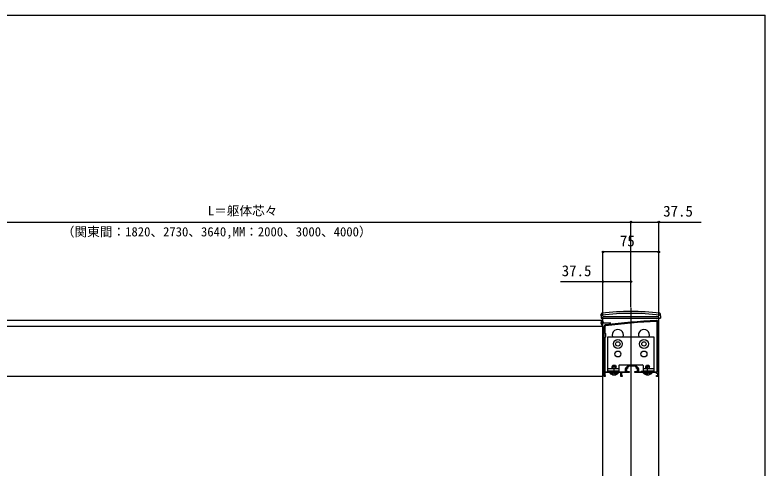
# Model space of a CAD drawing. Units: millimetres, scale not verified. Extents: x -875 to 875, y -1304 to 1297.
# Drawn here: x -132 to 875, y 636 to 1246 of the extents above; entities that cross this region are included whole.
import ezdxf
from ezdxf.enums import TextEntityAlignment as Align

# ---------------------------------------------------------------- set-up
doc = ezdxf.new("R2010")
doc.units = ezdxf.units.MM
doc.header["$LTSCALE"] = 8
for name, color, linetype in [('0-3_YKK_11', 7, 'Continuous'), ('0-4_YKK_12', 2, 'Continuous'), ('0-5_YKK_13', 4, 'Continuous'), ('0-7_YKK_D', 6, 'Continuous'), ('0-8_YKK_ZWAK', 7, 'Continuous')]:
    doc.layers.add(name, color=color, linetype=linetype)
doc.styles.add('ＭＳ ゴシック', font='')
doc.styles.get('ＭＳ ゴシック').set_extended_font_data('MS Gothic')

msp = doc.modelspace()

# ---------------------------------------------------------------- linework, layer by layer
at = {"layer": '0-3_YKK_11'}
for p, q in [((730.3, 767), (730.3, 833.8)), ((692.124, 775.5), (700.876, 775.5)), ((688.239, 772.236), (691.064, 775.061)), ((701.936, 775.061), (704.761, 772.236))]:
    msp.add_line(p, q, dxfattribs=at)
for points in [[(692.5, 765.8), (682.5, 765.8), (682.5, 761.8), (683.5, 761.8), (683.5, 760.8), (681.5, 760.8), (681.5, 765.8), (672.958, 765.8), (672.775, 765.92), (672.225, 765.92), (672.042, 765.8), (660, 765.8), (660, 762.092), (660.25, 761.796), (660.5, 761.5), (660.5, 760.8), (659, 760.8), (659, 827.8)], [(660.2, 827.8), (660.2, 819.1), (661, 818.3), (661, 813.3), (660.2, 812.5), (660.2, 767), (668.1, 767), (668.1, 767.8), (669, 767.8), (669, 767), (676, 767), (676, 767.8), (676.9, 767.8), (676.9, 767), (687.8, 767), (687.8, 771.176)], [(731.5, 833.8), (731.5, 766.3), (732, 765.8), (732, 760.8), (729.5, 760.8), (729.5, 761.8), (731, 761.8), (731, 764.8), (729.5, 764.8), (729.5, 765.8), (722.958, 765.8), (722.775, 765.92), (722.225, 765.92), (722.042, 765.8), (717.958, 765.8), (717.775, 765.92), (717.225, 765.92), (717.042, 765.8), (711.958, 765.8), (711.775, 765.92), (711.225, 765.92), (711.042, 765.8), (700.5, 765.8), (700.5, 767.3), (704, 767.3), (704, 771.3), (702.5, 771.3), (702.5, 772.8), (701, 774.3), (696.958, 774.3), (696.775, 774.42), (696.225, 774.42), (696.042, 774.3), (692, 774.3), (690.5, 772.8), (690.5, 771.3), (689, 771.3), (689, 767.3), (692.5, 767.3), (692.5, 765.8)], [(705.2, 771.176), (705.2, 767), (708.2, 767), (709, 767.8), (725, 767.8), (725.8, 767), (730.3, 767)]]:
    msp.add_lwpolyline(points, dxfattribs=at)
for centre, radius, start, end in [((782.281, -162.799), 999.996, 93.03159, 96.98007), ((729.5, 833.8), 2, 359.99999, 93.0316), ((661, 827.8), 2, 96.98007, 179.99999), ((661, 827.8), 0.8, 96.98007, 179.99999), ((782.281, -162.799), 998.796, 93.03159, 96.98007), ((729.5, 833.8), 0.8, 359.99999, 93.03161), ((692.124, 774), 1.5, 90.00002, 135.00001), ((700.876, 774), 1.5, 44.99999, 89.99998), ((689.3, 771.176), 1.5, 134.99999, 179.99998), ((703.7, 771.176), 1.5, 0.00002, 45.00001)]:
    msp.add_arc(centre, radius, start, end, dxfattribs=at)
at = {"layer": '0-4_YKK_12'}
for p, q in [((695, 852.797), (695, -29.2)), ((655.789, 835.8), (-265.789, 835.8)), ((657.5, 399.8), (657.5, 840.8)), ((657.5, 760.8), (657.5, 835.8)), ((657.5, 827.8), (-267.5, 827.8)), ((657.5, 760.8), (-267.5, 760.8))]:
    msp.add_line(p, q, dxfattribs=at)
msp.add_lwpolyline([(732.5, -29.2), (732.5, 840.8), (657.5, 840.8)], dxfattribs=at)
for centre in [(677.5, 816.3), (712.5, 816.3)]:
    msp.add_arc(centre, 7.5, 340.52878, 199.47122, dxfattribs=at)
at = {"layer": '0-5_YKK_13'}
for p, q in [((655.195, 841.8), (655.242, 844.467)), ((655.195, 841.8), (655.248, 838.8)), ((655.248, 838.8), (734.543, 838.8)), ((657.273, 837.55), (657.5, 837.55)), ((657.273, 828.05), (657.273, 837.55)), ((657.5, 828.05), (657.5, 837.55)), ((734.595, 841.8), (734.543, 838.8)), ((734.595, 841.8), (734.549, 844.467)), ((654, 832.8), (668.054, 832.8)), ((655.391, 834.95), (657.407, 833.945)), ((655.391, 830.65), (657.407, 831.655)), ((657.273, 828.05), (657.5, 828.05)), ((657.407, 833.945), (658.016, 832.8)), ((657.407, 831.655), (658.016, 832.8)), ((670, 774.1), (670.8, 775.8)), ((670.8, 775.8), (674.2, 775.8)), ((672.5, 762.3), (672.5, 776.3)), ((674.2, 775.8), (675, 774.1)), ((679.75, 776.3), (710.25, 776.3)), ((711.25, 775.3), (711.25, 767.8)), ((715, 774.1), (715.8, 775.8)), ((715.8, 775.8), (719.2, 775.8)), ((717.5, 762.3), (717.5, 776.3)), ((719.2, 775.8), (720, 774.1)), ((678.75, 770.7), (664, 770.7)), ((678.4, 765.8), (666.6, 765.8)), ((666.6, 765.552), (666.6, 765.8)), ((666.6, 765.552), (678.4, 765.552)), ((670, 770.7), (670, 774.1)), ((670, 774.1), (675, 774.1)), ((670, 767.2), (670, 767.8)), ((670, 767.2), (675, 767.2)), ((670, 767.2), (670.073, 767)), ((670, 763.217), (671.355, 765.935)), ((670.433, 767.2), (670.391, 767)), ((670.433, 770.7), (670.433, 775.02)), ((670.433, 767.2), (670.433, 767.8)), ((672.5, 766.544), (671.355, 765.935)), ((672.5, 766.544), (673.645, 765.935)), ((675, 763.217), (673.645, 765.935)), ((674.567, 770.7), (674.567, 775.02)), ((674.567, 767.2), (674.567, 767.8)), ((674.567, 767.2), (674.609, 767)), ((675, 767.2), (674.927, 767)), ((675, 770.7), (675, 774.1)), ((675, 767.2), (675, 767.8)), ((678.4, 765.552), (678.4, 765.8)), ((726, 770.7), (711.25, 770.7)), ((723.4, 765.8), (711.6, 765.8)), ((711.6, 765.552), (711.6, 765.8)), ((711.6, 765.552), (723.4, 765.552)), ((715, 770.7), (715, 774.1)), ((715, 774.1), (720, 774.1)), ((715, 763.217), (716.355, 765.935)), ((715.433, 770.7), (715.433, 775.02)), ((717.5, 766.544), (716.355, 765.935)), ((717.5, 766.544), (718.645, 765.935)), ((720, 763.217), (718.645, 765.935)), ((719.567, 770.7), (719.567, 775.02)), ((720, 770.7), (720, 774.1)), ((723.4, 765.552), (723.4, 765.8))]:
    msp.add_line(p, q, dxfattribs=at)
for points in [[(664, 767.8), (664, 813.8), (726, 813.8), (726, 767.8), (711.25, 767.8)], [(678.75, 775.3), (678.75, 767.8), (664, 767.8)]]:
    msp.add_lwpolyline(points, dxfattribs=at)
for centre, radius in [((677.5, 804.3), 6), ((677.5, 804.3), 3), ((712.5, 804.3), 6), ((712.5, 804.3), 3), ((677.5, 790.8), 4), ((712.5, 790.8), 4)]:
    msp.add_circle(centre, radius, dxfattribs=at)
for centre, radius, start, end in [((694.895, 527.8), 320, 83.0403, 96.9597), ((661.1, 832.8), 6.1, 128.85935, 231.14065), ((656.198, 841.953), 1, 97.02227, 179), ((656.242, 844.449), 1, 96.9597, 179), ((694.895, 527.8), 317.528, 82.97773, 97.02227), ((733.549, 844.449), 1, 1, 83.0403), ((733.592, 841.953), 1, 1, 82.97773), ((679.75, 775.3), 1, 90, 180), ((710.25, 775.3), 1, 0, 90), ((672.5, 770.5), 7.7, 219.98312, 320.01688), ((717.5, 770.5), 7.7, 219.98312, 320.01688)]:
    msp.add_arc(centre, radius, start, end, dxfattribs=at)
at = {"layer": '0-7_YKK_D'}
for p, q in [((-305, 967.8), (695, 967.8)), ((695, 853.797), (695, 968.8)), ((695, 853.797), (695, 968.8)), ((732.5, 841.8), (732.5, 968.8)), ((657.5, 841.8), (657.5, 928.8)), ((732.5, 927.8), (657.5, 927.8)), ((732.5, 841.8), (732.5, 928.8)), ((657.5, 841.8), (657.5, 888.8)), ((695, 853.797), (695, 888.8))]:
    msp.add_line(p, q, dxfattribs=at)
for points in [[(695, 967.8), (732.5, 967.8), (789.391, 967.8)], [(695, 887.8), (657.5, 887.8), (600.609, 887.8)]]:
    msp.add_lwpolyline(points, dxfattribs=at)
for centre in [(695, 967.8), (695, 967.8), (732.5, 967.8), (657.5, 927.8), (732.5, 927.8), (657.5, 887.8), (695, 887.8)]:
    msp.add_circle(centre, 1.075, dxfattribs=at)
at = {"layer": '0-8_YKK_ZWAK'}
msp.add_line((-875, 1245.8), (875, 1245.8), dxfattribs=at)
msp.add_lwpolyline([(-875, -1304.2), (875, -1304.2), (875, 1245.8)], dxfattribs=at)

# ---------------------------------------------------------------- texts
at = {"layer": '0-7_YKK_D', "style": 'ＭＳ ゴシック'}
for s, height, p in [('L＝躯体芯々', 12.46, (127.097, 973.022)), ('37.5', 14.66, (738.323, 970.8)), ('（関東間：1820、2730、3640,MM：2000、3000、4000）', 12.46, (-68.838, 944.902)), ('75', 14.66, (680.227, 930.8)), ('37.5', 14.66, (602.132, 890.8))]:
    msp.add_text(s, height=height, dxfattribs=at).set_placement(p, align=Align.BOTTOM_LEFT)

doc.saveas('drawing.dxf')
